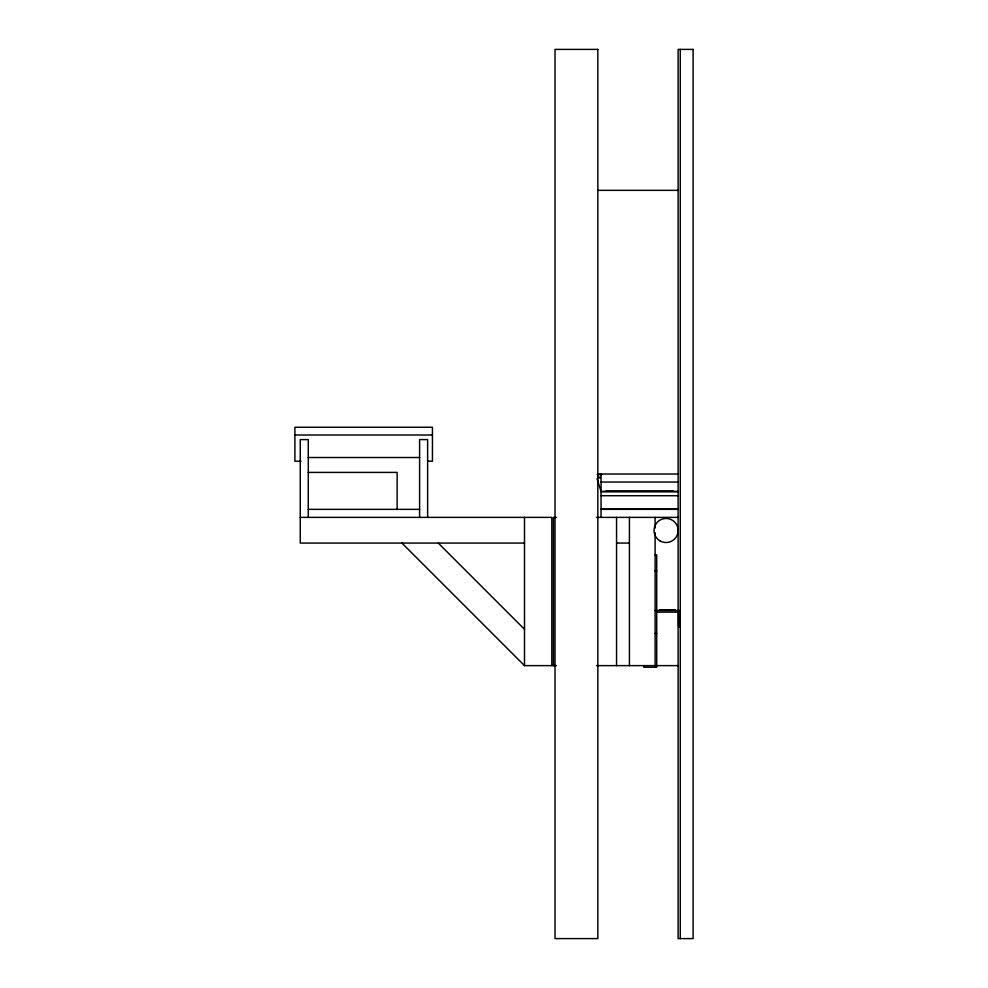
<?xml version="1.0" encoding="UTF-8"?>
<svg xmlns="http://www.w3.org/2000/svg" width="988" height="988" viewBox="0 0 988 988"><rect width="100%" height="100%" fill="white"/><g stroke="black" fill="none" stroke-linecap="round" stroke-linejoin="round"><path stroke-width="1.48" d="M597.839 190.351L678.114 190.351M294.893 435.004L432.448 435.004M308.281 457.518L419.604 457.518M301.007 461.198L294.893 461.198L294.893 427.248L432.448 427.248L432.448 461.198L427.866 461.198M308.281 472.412L397.127 472.412L397.127 509.351M597.839 474.018L678.114 474.018M597.234 474.561L601.853 474.561M601.05 482.045L678.114 482.045M605.866 491.147L673.297 491.147M678.114 491.419L601.05 491.419L597.036 478.772M601.05 491.691L678.114 491.691M601.05 495.704L678.114 495.704M601.05 509.079L678.114 509.079M308.281 509.351L419.604 509.351M601.05 509.351L678.114 509.351M300.253 517.379L551.81 517.379L551.81 665.628M556.491 517.379L553.416 517.379L553.416 665.628M596.493 517.379L678.114 517.379M524.505 543.067L300.253 543.067L300.253 439.586L308.281 439.586L308.281 517.379M616.561 543.067L629.418 543.067M655.106 554.836L656.711 554.836L656.711 667.233L643.867 667.233L643.867 665.628M655.106 570.903L656.711 570.903M659.391 609.966L675.446 609.966M655.106 610.51L680.152 610.51L680.152 627.096L678.546 627.096L678.546 610.51M656.711 612.115L678.546 612.115M655.106 633.518L656.711 633.518M401.943 543.067L524.505 665.628L556.491 665.628M596.493 665.628L655.106 665.628M656.711 665.628L678.114 665.628M438.277 543.067L524.505 629.307M680.263 49.4L680.263 938.6M655.106 517.379L655.106 528.074M655.106 532.656L655.106 667.233M629.418 517.379L629.418 665.628M616.561 517.379L616.561 665.628M601.05 474.018L601.05 517.379M599.975 478.303L599.975 477.229L598.37 477.229L598.37 478.303M524.505 517.379L524.505 665.628M427.631 517.379L427.631 439.586L419.604 439.586L419.604 517.379M597.839 49.4L555.021 49.4L555.021 938.6L597.839 938.6L597.839 49.4M693.107 49.4L678.114 49.4L678.114 938.6L693.107 938.6L693.107 49.4M660.058 540.918A12.041 12.041 0 0 0 678.114 530.494A12.041 12.041 0 0 0 660.058 520.059A12.041 12.041 0 0 0 660.058 540.918"/></g></svg>
